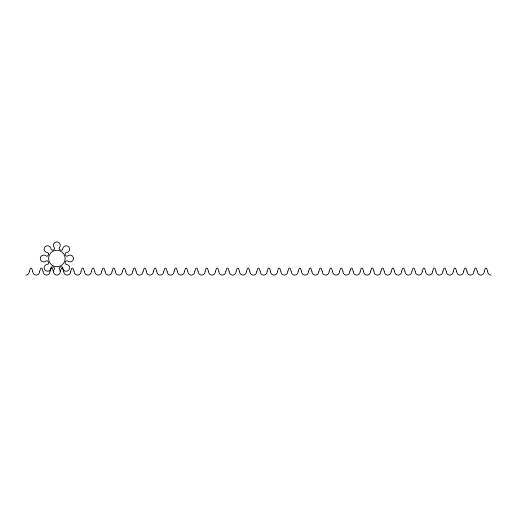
<?xml version="1.0" encoding="UTF-8"?>
<svg xmlns="http://www.w3.org/2000/svg" width="517" height="517" viewBox="0 0 517 517"><rect width="100%" height="100%" fill="white"/><g stroke="black" fill="none" stroke-linecap="round" stroke-linejoin="round"><path stroke-width="0.78" d="M29.275 271.612L30.277 268.562A0.821 0.821 0 0 1 31.763 268.562L32.765 271.612M39.615 271.612L40.617 268.562A0.821 0.821 0 0 1 42.103 268.562L43.105 271.612M49.955 271.612L50.957 268.562A0.821 0.821 0 0 1 52.443 268.562L53.445 271.612M60.295 271.612L61.297 268.562A0.821 0.821 0 0 1 62.783 268.562L63.785 271.612M70.635 271.612L71.637 268.562A0.821 0.821 0 0 1 73.123 268.562L74.125 271.612M80.975 271.612L81.977 268.562A0.821 0.821 0 0 1 83.463 268.562L84.465 271.612M91.315 271.612L92.317 268.562A0.821 0.821 0 0 1 93.803 268.562L94.805 271.612M101.655 271.612L102.657 268.562A0.821 0.821 0 0 1 104.143 268.562L105.145 271.612M111.995 271.612L112.997 268.562A0.821 0.821 0 0 1 114.483 268.562L115.485 271.612M122.335 271.612L123.337 268.562A0.821 0.821 0 0 1 124.823 268.562L125.825 271.612M132.675 271.612L133.677 268.562A0.821 0.821 0 0 1 135.163 268.562L136.165 271.612M143.015 271.612L144.017 268.562A0.821 0.821 0 0 1 145.503 268.562L146.505 271.612M153.355 271.612L154.357 268.562A0.821 0.821 0 0 1 155.843 268.562L156.845 271.612M163.695 271.612L164.697 268.562A0.821 0.821 0 0 1 166.183 268.562L167.185 271.612M174.035 271.612L175.037 268.562A0.821 0.821 0 0 1 176.523 268.562L177.525 271.612M184.375 271.612L185.377 268.562A0.821 0.821 0 0 1 186.863 268.562L187.865 271.612M194.715 271.612L195.717 268.562A0.821 0.821 0 0 1 197.203 268.562L198.205 271.612M205.055 271.612L206.057 268.562A0.821 0.821 0 0 1 207.543 268.562L208.545 271.612M215.395 271.612L216.397 268.562A0.821 0.821 0 0 1 217.883 268.562L218.885 271.612M225.735 271.612L226.737 268.562A0.821 0.821 0 0 1 228.223 268.562L229.225 271.612M236.075 271.612L237.077 268.562A0.821 0.821 0 0 1 238.563 268.562L239.565 271.612M246.415 271.612L247.417 268.562A0.821 0.821 0 0 1 248.903 268.562L249.905 271.612M256.755 271.612L257.757 268.562A0.821 0.821 0 0 1 259.243 268.562L260.245 271.612M267.095 271.612L268.097 268.562A0.821 0.821 0 0 1 269.583 268.562L270.585 271.612M277.435 271.612L278.437 268.562A0.821 0.821 0 0 1 279.923 268.562L280.925 271.612M287.775 271.612L288.777 268.562A0.821 0.821 0 0 1 290.263 268.562L291.265 271.612M298.115 271.612L299.117 268.562A0.821 0.821 0 0 1 300.603 268.562L301.605 271.612M308.455 271.612L309.457 268.562A0.821 0.821 0 0 1 310.943 268.562L311.945 271.612M318.795 271.612L319.797 268.562A0.821 0.821 0 0 1 321.283 268.562L322.285 271.612M329.135 271.612L330.137 268.562A0.821 0.821 0 0 1 331.623 268.562L332.625 271.612M339.475 271.612L340.477 268.562A0.821 0.821 0 0 1 341.963 268.562L342.965 271.612M349.815 271.612L350.817 268.562A0.821 0.821 0 0 1 352.303 268.562L353.305 271.612M360.155 271.612L361.157 268.562A0.821 0.821 0 0 1 362.643 268.562L363.645 271.612M370.495 271.612L371.497 268.562A0.821 0.821 0 0 1 372.983 268.562L373.985 271.612M380.835 271.612L381.837 268.562A0.821 0.821 0 0 1 383.323 268.562L384.325 271.612M391.175 271.612L392.177 268.562A0.821 0.821 0 0 1 393.663 268.562L394.665 271.612M401.515 271.612L402.517 268.562A0.821 0.821 0 0 1 404.003 268.562L405.005 271.612M411.855 271.612L412.857 268.562A0.821 0.821 0 0 1 414.343 268.562L415.345 271.612M422.195 271.612L423.197 268.562A0.821 0.821 0 0 1 424.683 268.562L425.685 271.612M432.535 271.612L433.537 268.562A0.821 0.821 0 0 1 435.023 268.562L436.025 271.612M442.875 271.612L443.877 268.562A0.821 0.821 0 0 1 445.363 268.562L446.365 271.612M453.215 271.612L454.217 268.562A0.821 0.821 0 0 1 455.703 268.562L456.705 271.612M463.555 271.612L464.557 268.562A0.821 0.821 0 0 1 466.043 268.562L467.045 271.612M473.895 271.612L474.897 268.562A0.821 0.821 0 0 1 476.383 268.562L477.385 271.612M484.235 271.612L485.237 268.562A0.821 0.821 0 0 1 486.723 268.562L487.725 271.612M29.256 271.813A3.412 3.412 0 0 1 25.85 275.076M39.596 271.813A3.412 3.412 0 0 1 36.19 275.076A3.412 3.412 0 0 1 32.784 271.813M49.936 271.813A3.412 3.412 0 0 1 46.53 275.076A3.412 3.412 0 0 1 43.124 271.813M70.616 271.813A3.412 3.412 0 0 1 67.21 275.076A3.412 3.412 0 0 1 63.804 271.813M80.956 271.813A3.412 3.412 0 0 1 77.55 275.076A3.412 3.412 0 0 1 74.144 271.813M91.296 271.813A3.412 3.412 0 0 1 87.89 275.076A3.412 3.412 0 0 1 84.484 271.813M101.636 271.813A3.412 3.412 0 0 1 98.23 275.076A3.412 3.412 0 0 1 94.824 271.813M111.976 271.813A3.412 3.412 0 0 1 108.57 275.076A3.412 3.412 0 0 1 105.164 271.813M122.316 271.813A3.412 3.412 0 0 1 118.91 275.076A3.412 3.412 0 0 1 115.504 271.813M132.656 271.813A3.412 3.412 0 0 1 129.25 275.076A3.412 3.412 0 0 1 125.844 271.813M142.996 271.813A3.412 3.412 0 0 1 139.59 275.076A3.412 3.412 0 0 1 136.184 271.813M153.336 271.813A3.412 3.412 0 0 1 149.93 275.076A3.412 3.412 0 0 1 146.524 271.813M163.676 271.813A3.412 3.412 0 0 1 160.27 275.076A3.412 3.412 0 0 1 156.864 271.813M174.016 271.813A3.412 3.412 0 0 1 170.61 275.076A3.412 3.412 0 0 1 167.204 271.813M184.356 271.813A3.412 3.412 0 0 1 180.95 275.076A3.412 3.412 0 0 1 177.544 271.813M194.696 271.813A3.412 3.412 0 0 1 191.29 275.076A3.412 3.412 0 0 1 187.884 271.813M205.036 271.813A3.412 3.412 0 0 1 201.63 275.076A3.412 3.412 0 0 1 198.224 271.813M215.376 271.813A3.412 3.412 0 0 1 211.97 275.076A3.412 3.412 0 0 1 208.564 271.813M225.716 271.813A3.412 3.412 0 0 1 222.31 275.076A3.412 3.412 0 0 1 218.904 271.813M236.056 271.813A3.412 3.412 0 0 1 232.65 275.076A3.412 3.412 0 0 1 229.244 271.813M246.396 271.813A3.412 3.412 0 0 1 242.99 275.076A3.412 3.412 0 0 1 239.584 271.813M256.736 271.813A3.412 3.412 0 0 1 253.33 275.076A3.412 3.412 0 0 1 249.924 271.813M267.076 271.813A3.412 3.412 0 0 1 263.67 275.076A3.412 3.412 0 0 1 260.264 271.813M277.416 271.813A3.412 3.412 0 0 1 274.01 275.076A3.412 3.412 0 0 1 270.604 271.813M287.756 271.813A3.412 3.412 0 0 1 284.35 275.076A3.412 3.412 0 0 1 280.944 271.813M298.096 271.813A3.412 3.412 0 0 1 294.69 275.076A3.412 3.412 0 0 1 291.284 271.813M308.436 271.813A3.412 3.412 0 0 1 305.03 275.076A3.412 3.412 0 0 1 301.624 271.813M318.776 271.813A3.412 3.412 0 0 1 315.37 275.076A3.412 3.412 0 0 1 311.964 271.813M329.116 271.813A3.412 3.412 0 0 1 325.71 275.076A3.412 3.412 0 0 1 322.304 271.813M339.456 271.813A3.412 3.412 0 0 1 336.05 275.076A3.412 3.412 0 0 1 332.644 271.813M349.796 271.813A3.412 3.412 0 0 1 346.39 275.076A3.412 3.412 0 0 1 342.984 271.813M360.136 271.813A3.412 3.412 0 0 1 356.73 275.076A3.412 3.412 0 0 1 353.324 271.813M370.476 271.813A3.412 3.412 0 0 1 367.07 275.076A3.412 3.412 0 0 1 363.664 271.813M380.816 271.813A3.412 3.412 0 0 1 377.41 275.076A3.412 3.412 0 0 1 374.004 271.813M391.156 271.813A3.412 3.412 0 0 1 387.75 275.076A3.412 3.412 0 0 1 384.344 271.813M401.496 271.813A3.412 3.412 0 0 1 398.09 275.076A3.412 3.412 0 0 1 394.684 271.813M411.836 271.813A3.412 3.412 0 0 1 408.43 275.076A3.412 3.412 0 0 1 405.024 271.813M422.176 271.813A3.412 3.412 0 0 1 418.77 275.076A3.412 3.412 0 0 1 415.364 271.813M432.516 271.813A3.412 3.412 0 0 1 429.11 275.076A3.412 3.412 0 0 1 425.704 271.813M442.856 271.813A3.412 3.412 0 0 1 439.45 275.076A3.412 3.412 0 0 1 436.044 271.813M453.196 271.813A3.412 3.412 0 0 1 449.79 275.076A3.412 3.412 0 0 1 446.384 271.813M463.536 271.813A3.412 3.412 0 0 1 460.13 275.076A3.412 3.412 0 0 1 456.724 271.813M473.876 271.813A3.412 3.412 0 0 1 470.47 275.076A3.412 3.412 0 0 1 467.064 271.813M484.216 271.813A3.412 3.412 0 0 1 480.81 275.076A3.412 3.412 0 0 1 477.404 271.813M491.15 275.076A3.412 3.412 0 0 1 487.744 271.813M48.592 253.627L48.592 253.808A3.412 3.412 0 0 1 47.7 255.96L46.756 256.283L44.869 255.295A3.412 3.412 0 0 0 40.294 258.5A3.412 3.412 0 0 0 44.869 261.705L46.756 260.717L47.7 261.033A3.412 3.412 0 0 1 48.592 263.192L48.152 264.084L46.116 264.717A3.412 3.412 0 0 0 45.147 270.223A3.412 3.412 0 0 0 50.653 269.247L51.286 267.218L52.178 266.778A3.412 3.412 0 0 1 54.337 267.67L54.653 268.614L53.665 270.494A3.412 3.412 0 0 0 56.87 275.076A3.412 3.412 0 0 0 60.075 270.494L59.087 268.614L59.403 267.67A3.412 3.412 0 0 1 61.562 266.778L62.454 267.218L63.087 269.247A3.412 3.412 0 0 0 68.593 270.223A3.412 3.412 0 0 0 67.624 264.717L65.588 264.084L65.148 263.192A3.412 3.412 0 0 1 66.04 261.033L66.984 260.717L68.871 261.705A3.412 3.412 0 0 0 73.446 258.5A3.412 3.412 0 0 0 68.871 255.295L66.984 256.283L66.04 255.96A3.412 3.412 0 0 1 65.148 253.808L65.588 252.916L67.624 252.283A3.412 3.412 0 0 0 68.593 246.777A3.412 3.412 0 0 0 63.087 247.746L62.454 249.782L61.562 250.222A3.412 3.412 0 0 1 59.403 249.323L59.087 248.386L60.075 246.499A3.412 3.412 0 0 0 56.87 241.924A3.412 3.412 0 0 0 53.665 246.499L54.653 248.386L54.337 249.323A3.412 3.412 0 0 1 52.178 250.222L51.286 249.782L50.653 247.746A3.412 3.412 0 0 0 45.147 246.777A3.412 3.412 0 0 0 46.116 252.283L48.152 252.916L48.592 253.627M52.734 265.66A8.272 8.272 0 0 0 65.142 258.5A8.272 8.272 0 0 0 52.734 251.333A8.272 8.272 0 0 0 52.734 265.66"/></g></svg>
